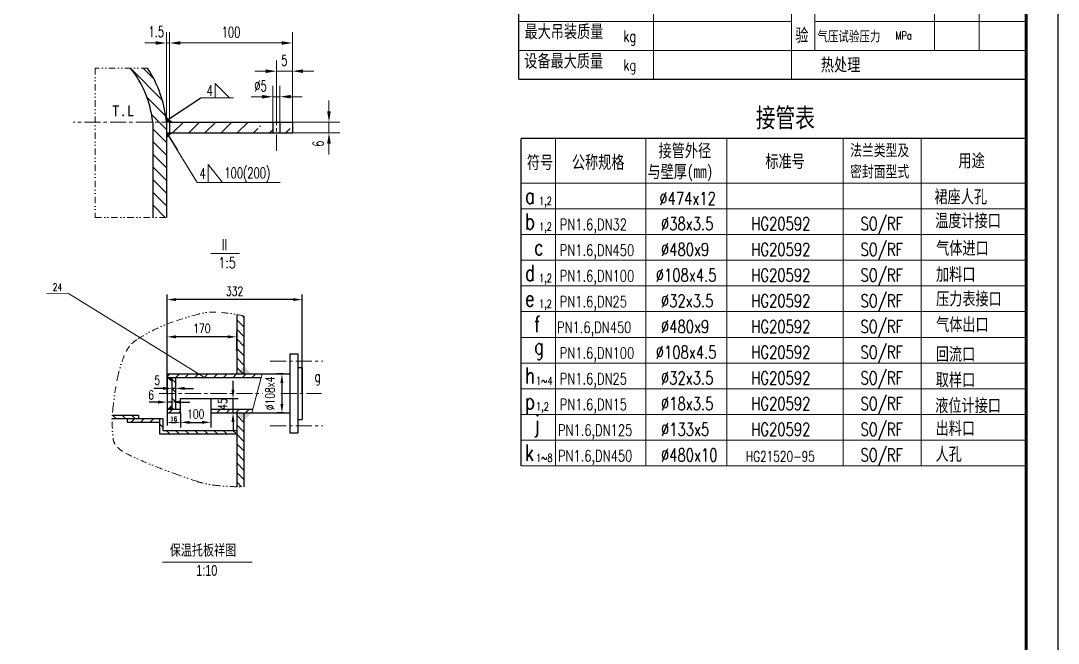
# Model space of a CAD drawing. Extents: x 3113 to 17963, y 3714 to 24739.
# Drawn here: x 9889 to 17963, y 14931 to 19776 of the extents above; entities that cross this region are included whole.
import ezdxf
from ezdxf.enums import TextEntityAlignment as Align

# ---------------------------------------------------------------- set-up
doc = ezdxf.new("R2010")
doc.units = 0
doc.header["$LTSCALE"] = 100
doc.header["$MEASUREMENT"] = 0
doc.linetypes.add('CENTER', pattern=[2, 1.25, -0.25, 0.25, -0.25])
doc.linetypes.add('DIVIDE', pattern=[1.25, 0.5, -0.25, 0, -0.25, 0, -0.25])
doc.layers.get('0').update_dxf_attribs({"linetype": 'CONTINUOUS', "lineweight": 25})
doc.layers.get('DEFPOINTS').update_dxf_attribs({"linetype": 'CONTINUOUS', "lineweight": 25})
for name, color, linetype, lineweight in [('1', 2, 'CENTER', 9), ('3', 4, 'DIVIDE', 9), ('3_中心线_', 2, 'CENTER', 9), ('5', 1, 'CONTINUOUS', 9), ('dim', 1, 'CONTINUOUS', 9), ('LAYER3', 4, 'DIVIDE', 9), ('text', 2, 'CONTINUOUS', 13)]:
    doc.layers.add(name, color=color, linetype=linetype, lineweight=lineweight)
doc.styles.add('COMPLEX', font='romanc', dxfattribs={"width": 0.75, "bigfont": 'HZTXT'})
doc.styles.add('ROMANS', font='romans', dxfattribs={"width": 0.75})
doc.styles.add('ST3', font='', dxfattribs={"height": 3})
doc.styles.get("Standard").update_dxf_attribs({"font": 'txt', "width": 0.75, "bigfont": 'hztxt'})
doc.styles.add('SZ3', font='complex', dxfattribs={"width": 0.67, "height": 3, "bigfont": 'hztxt'})
doc.styles.add('样式 1', font='', dxfattribs={"width": 0.75, "height": 250})
doc.styles.add('样式 2', font='', dxfattribs={"width": 0.75, "height": 100})
doc.styles.get('ST3').set_extended_font_data('SimSun')
doc.styles.get('样式 1').set_extended_font_data('SimSun')
doc.styles.get('样式 2').set_extended_font_data('SimSun')
doc.dimstyles.get("Standard").update_dxf_attribs({"dimtxt": 0.18, "dimasz": 0.18, "dimexe": 0.18, "dimexo": 0.0625, "dimgap": 0.09, "dimtad": 0, "dimtih": 1, "dimtoh": 1, "dimdec": 4, "dimzin": 0, "dimdsep": 46, "dimtxsty": 'Standard', "dimcen": 0.09, "dimadec": 0, "dimazin": 0, "dimtfac": 1, "dimtdec": 4, "dimtofl": 0, "dimtmove": 0, "dimatfit": 3, "dimfxl": 0, "dimtolj": 1, "dimtzin": 0, "dimarcsym": 0})
pattern_1 = [(135, (-9677.254, 33126.63), (-37.12311, -37.12311), [])]
pattern_2 = [(45, (-9677.254, 33126.63), (-37.12311, 37.12311), [])]

# ---------------------------------------------------------------- blocks, each defined once
blk = doc.blocks.new('*D74')
at = {"layer": '5', "color": 0, "lineweight": -2}
for p, q in [((11027, 17026.6), (11027, 17355.8)), ((11499.4, 17315.8), (11097, 17315.8)), ((11569.4, 17207.8), (11569.4, 17355.8))]:
    blk.add_line(p, q, dxfattribs=at)
at = {"layer": '5', "color": 0}
for points in [[(11097, 17327.4), (11097, 17304.1), (11027, 17315.8)], [(11499.4, 17327.4), (11499.4, 17304.1), (11569.4, 17315.8)]]:
    blk.add_solid(points, dxfattribs=at)
at = {"layer": 'DEFPOINTS', "color": 0}
for p in [(11027, 17315.8), (11569.4, 17207.8), (11027, 17026.6)]:
    blk.add_point(p, dxfattribs=at)
at = {"layer": '5', "color": 0, "insert": (11298.2, 17380.8), "char_height": 70, "attachment_point": 5, "style": 'ROMANS'}
blk.add_mtext('\\A1;170', dxfattribs=at)
blk = doc.blocks.new('*D75')
at = {"layer": '5', "color": 0, "lineweight": -2}
for p, q in [((11027, 16875.4), (11027, 17645.8)), ((12009, 17605.8), (11097, 17605.8)), ((12079, 16875.4), (12079, 17645.8))]:
    blk.add_line(p, q, dxfattribs=at)
at = {"layer": '5', "color": 0}
for points in [[(11097, 17617.4), (11097, 17594.1), (11027, 17605.8)], [(12009, 17617.4), (12009, 17594.1), (12079, 17605.8)]]:
    blk.add_solid(points, dxfattribs=at)
at = {"layer": 'DEFPOINTS', "color": 0}
for p in [(11027, 17605.8), (11027, 16875.4), (12079, 16875.4)]:
    blk.add_point(p, dxfattribs=at)
at = {"layer": '5', "color": 0, "insert": (11553, 17670.8), "char_height": 70, "attachment_point": 5, "style": 'ROMANS'}
blk.add_mtext('\\A1;332', dxfattribs=at)
blk = doc.blocks.new('*D76')
at = {"layer": '5', "color": 0, "lineweight": -2}
for p, q in [((10995.4, 16914.4), (10925.4, 16914.4)), ((11065.4, 16919.7), (11065.4, 16874.4)), ((11093.4, 16914.4), (11065.4, 16914.4)), ((11093.4, 16919.7), (11093.4, 16874.4)), ((11163.4, 16914.4), (11233.4, 16914.4))]:
    blk.add_line(p, q, dxfattribs=at)
at = {"layer": '5', "color": 0}
for points in [[(10995.4, 16926), (10995.4, 16902.7), (11065.4, 16914.4)], [(11163.4, 16926), (11163.4, 16902.7), (11093.4, 16914.4)]]:
    blk.add_solid(points, dxfattribs=at)
at = {"layer": 'DEFPOINTS', "color": 0}
for p in [(11065.4, 16919.7), (11065.4, 16914.4), (11093.4, 16919.7)]:
    blk.add_point(p, dxfattribs=at)
at = {"layer": '5', "color": 0, "insert": (10951, 16978.1), "char_height": 70, "attachment_point": 5, "style": 'ROMANS'}
blk.add_mtext('\\A1;5', dxfattribs=at)
blk = doc.blocks.new('*D77')
at = {"layer": '5', "color": 0, "lineweight": -2}
for p, q in [((10957, 16808), (10887, 16808)), ((11027, 16816.9), (11027, 16768)), ((11065.4, 16808), (11027, 16808)), ((11065.4, 16816.9), (11065.4, 16768)), ((11135.4, 16808), (11205.4, 16808))]:
    blk.add_line(p, q, dxfattribs=at)
at = {"layer": '5', "color": 0}
for points in [[(10957, 16819.7), (10957, 16796.3), (11027, 16808)], [(11135.4, 16819.7), (11135.4, 16796.3), (11065.4, 16808)]]:
    blk.add_solid(points, dxfattribs=at)
at = {"layer": 'DEFPOINTS', "color": 0}
for p in [(11027, 16816.9), (11027, 16808), (11065.4, 16816.9)]:
    blk.add_point(p, dxfattribs=at)
at = {"layer": '5', "color": 0, "insert": (10903, 16863.8), "char_height": 70, "attachment_point": 5, "style": 'ROMANS'}
blk.add_mtext('\\A1;6', dxfattribs=at)
blk = doc.blocks.new('*D78')
at = {"layer": '5', "color": 0, "lineweight": -2}
for p, q in [((11132.5, 16724.2), (11132.5, 16610.2)), ((11367.9, 16724.2), (11367.9, 16610.2)), ((11202.5, 16650.2), (11297.9, 16650.2))]:
    blk.add_line(p, q, dxfattribs=at)
at = {"layer": '5', "color": 0}
for points in [[(11202.5, 16661.9), (11202.5, 16638.5), (11132.5, 16650.2)], [(11297.9, 16661.9), (11297.9, 16638.5), (11367.9, 16650.2)]]:
    blk.add_solid(points, dxfattribs=at)
at = {"layer": 'DEFPOINTS', "color": 0}
for p in [(11132.5, 16724.2), (11367.9, 16724.2), (11367.9, 16650.2)]:
    blk.add_point(p, dxfattribs=at)
at = {"layer": '5', "color": 0, "insert": (11250.2, 16715.2), "char_height": 70, "attachment_point": 5, "style": 'ROMANS'}
blk.add_mtext('\\A1;100', dxfattribs=at)
blk = doc.blocks.new('*D79')
at = {"layer": '5', "color": 0, "lineweight": -2}
for p, q in [((11540.5, 16904.6), (11540.5, 16974.6)), ((11367.9, 16834.6), (11580.5, 16834.6)), ((11540.5, 16724.2), (11540.5, 16834.6)), ((11443.7, 16724.2), (11580.5, 16724.2)), ((11540.5, 16654.2), (11540.5, 16584.2))]:
    blk.add_line(p, q, dxfattribs=at)
at = {"layer": '5', "color": 0}
for points in [[(11528.9, 16904.6), (11552.2, 16904.6), (11540.5, 16834.6)], [(11528.9, 16654.2), (11552.2, 16654.2), (11540.5, 16724.2)]]:
    blk.add_solid(points, dxfattribs=at)
at = {"layer": 'DEFPOINTS', "color": 0}
for p in [(11367.9, 16834.6), (11540.5, 16834.6), (11443.7, 16724.2)]:
    blk.add_point(p, dxfattribs=at)
at = {"layer": '5', "color": 0, "insert": (11459.3, 16792.5), "char_height": 70, "attachment_point": 5, "rotation": 90, "style": 'ROMANS'}
blk.add_mtext('\\A1;45', dxfattribs=at)
blk = doc.blocks.new('*D80')
at = {"layer": '5', "color": 0, "lineweight": -2}
for p, q in [((11936, 17026.6), (11881, 17026.6)), ((11921, 16956.6), (11921, 16794.2)), ((11936, 16724.2), (11881, 16724.2))]:
    blk.add_line(p, q, dxfattribs=at)
at = {"layer": '5', "color": 0}
for points in [[(11909.3, 16956.6), (11932.7, 16956.6), (11921, 17026.6)], [(11909.3, 16794.2), (11932.7, 16794.2), (11921, 16724.2)]]:
    blk.add_solid(points, dxfattribs=at)
at = {"layer": 'DEFPOINTS', "color": 0}
for p in [(11936, 17026.6), (11921, 16724.2), (11936, 16724.2)]:
    blk.add_point(p, dxfattribs=at)
at = {"layer": '5', "color": 0, "insert": (11828.1, 16875.4), "char_height": 70, "attachment_point": 5, "rotation": 90, "style": 'ROMANS'}
blk.add_mtext('\\A1;%%c108x4', dxfattribs=at)
blk = doc.blocks.new('*D122')
at = {"layer": 'DEFPOINTS', "color": 0}
for p in [(11027, 16724.2), (11132.6, 16724.2), (11132.6, 16649.4)]:
    blk.add_point(p, dxfattribs=at)
at = {"layer": 'dim', "color": 0, "lineweight": -2}
for p, q in [((11027, 16724.2), (11027, 16624.4)), ((11132.6, 16724.2), (11132.6, 16624.4)), ((11067, 16649.4), (11092.6, 16649.4))]:
    blk.add_line(p, q, dxfattribs=at)
at = {"layer": 'dim', "color": 0}
for points in [[(11067, 16656), (11067, 16642.7), (11027, 16649.4)], [(11092.6, 16656), (11092.6, 16642.7), (11132.6, 16649.4)]]:
    blk.add_solid(points, dxfattribs=at)
at = {"layer": 'dim', "color": 0, "insert": (11079.8, 16676.9), "char_height": 35, "attachment_point": 5, "style": 'ROMANS'}
blk.add_mtext('\\A1;16', dxfattribs=at)

msp = doc.modelspace()

# ---------------------------------------------------------------- hatches: boundary and pattern name
at = {"layer": '5'}
h = msp.add_hatch(dxfattribs=at)
h.set_pattern_fill('ANSI31', color=256, scale=560, angle=90, style=0)
h.set_pattern_definition([(135, (-19318.38, -30.484), (-49.49747, -49.49747), [])])
h.paths.add_polyline_path([(10874.9, 19407.5), (10743.5, 19407.5, -0.143311), (10915.8, 18986.9), (11022.2, 18986.9), (11022.2, 18991.9, 0.122201)])
h.paths.add_polyline_path([(11022.2, 18986.9), (10915.8, 18986.9), (10915.8, 18245.5), (11022.2, 18245.5)])
h = msp.add_hatch(dxfattribs=at)
h.set_pattern_fill('ANSI37', color=256, scale=28, style=0)
h.set_pattern_definition([(45, (-19318.3767, 461.5086), (-2.47487373, 2.47487373), []), (135, (-19318.3767, 461.5086), (-2.47487373, -2.47487373), [])])
h.paths.add_polyline_path([(11047.4, 19000.8), (11022.2, 19022.1), (11022.2, 18986.9), (11047.4, 18986.9)])
h.paths.add_polyline_path([(11047.4, 19000.8), (11047.4, 18986.9), (11063.9, 18986.9)])
h = msp.add_hatch(dxfattribs=at)
h.set_pattern_fill('ANSI37', color=256, scale=28, style=0)
h.set_pattern_definition([(315, (-19318.3767, 37428.257), (-2.47487373, -2.47487373), []), (225, (-19318.3767, 37428.257), (-2.47487373, 2.47487373), [])])
h.paths.add_polyline_path([(11047.4, 18888.9), (11022.2, 18867.6), (11022.2, 18902.9), (11047.4, 18902.9)])
h.paths.add_polyline_path([(11047.4, 18888.9), (11047.4, 18902.9), (11063.9, 18902.9)])
h = msp.add_hatch(dxfattribs=at)
h.set_pattern_fill('ANSI31', color=256, scale=420, angle=90, style=0)
h.set_pattern_definition(pattern_1)
h.paths.add_polyline_path([(11569.4, 17026.6), (11625.4, 17026.6), (11625.4, 17477.7, 0.012495), (11569.4, 17489.5)])
h = msp.add_hatch(dxfattribs=at)
h.set_pattern_fill('ANSI31', color=256, scale=420, style=0)
h.set_pattern_definition(pattern_2)
h.paths.add_polyline_path([(11768.1, 17026.6), (11027, 17026.6), (11027, 16998.6), (11760.5, 16998.6)])
h.paths.add_polyline_path([(11694.1, 16752.2), (11367.9, 16752.2), (11367.9, 16724.2), (11686.5, 16724.2)])
h.paths.add_polyline_path([(11132.5, 16752.2), (11027, 16752.2), (11027, 16724.2), (11132.5, 16724.2)])
h = msp.add_hatch(dxfattribs=at)
h.set_pattern_fill('ANSI31', color=256, scale=420, angle=90, style=0)
h.set_pattern_definition(pattern_1)
h.paths.add_polyline_path([(11093.4, 16998.6), (11065.4, 16998.6), (11065.4, 16875.4), (11093.4, 16875.4)])
h.paths.add_polyline_path([(11093.4, 16875.4), (11065.4, 16875.4), (11065.4, 16752.2), (11093.4, 16752.2)])
h = msp.add_hatch(dxfattribs=at)
h.set_pattern_fill('ANSI31', color=256, scale=420, angle=90, style=0)
h.set_pattern_definition(pattern_1)
h.paths.add_polyline_path([(11569.4, 16149.1, 0.00722), (11625.4, 16148.5), (11625.4, 16724.2), (11569.4, 16724.2)])
h = msp.add_hatch(dxfattribs=at)
h.set_pattern_fill('ANSI31', color=256, scale=420, angle=90, style=0)
h.set_pattern_definition(pattern_1)
h.paths.add_polyline_path([(10805.5, 16707.4), (10602.2, 16707.4, 0.006178), (10601.1, 16679.4), (10805.5, 16679.4)])
h = msp.add_hatch(dxfattribs=at)
h.set_pattern_fill('ANSI31', color=256, scale=420, style=0)
h.set_pattern_definition(pattern_2)
h.paths.add_polyline_path([(10967.3, 16651.4), (10967.3, 16679.4), (10717.1, 16679.4), (10717.1, 16651.4)])
h = msp.add_hatch(dxfattribs=at)
h.set_pattern_fill('ANSI31', color=256, scale=420, angle=90, style=0)
h.set_pattern_definition(pattern_1)
h.paths.add_polyline_path([(11569.4, 16559.6), (11569.4, 16587.6), (10995.3, 16587.6), (10995.3, 16679.4), (10967.3, 16679.4), (10967.3, 16559.6)])

# ---------------------------------------------------------------- linework, layer by layer
for p, q in [((10915.8, 18986.9), (10915.8, 18245.5)), ((11022.2, 18986.9), (11022.2, 18245.5)), ((11047.4, 18986.9), (12002.2, 18986.9)), ((11047.4, 18986.9), (11047.4, 18902.9)), ((11850, 18986.9), (11850, 18902.9)), ((11906, 18986.9), (11906, 18902.9)), ((12002.2, 18986.9), (12002.2, 18902.9)), ((11047.4, 18902.9), (12002.2, 18902.9)), ((17712.7, 18861.7), (17712.7, 16511.7)), ((11569.4, 17489.5), (11569.4, 17026.6)), ((11625.4, 17477.7), (11625.4, 17026.6)), ((11983.8, 17183.4), (11983.8, 16567.4)), ((11983.8, 17183.4), (12045.4, 17183.4)), ((12045.4, 17183.4), (12045.4, 16567.4)), ((12045.4, 17077.2), (12079, 17077.2)), ((12079, 17077.2), (12079, 16673.5)), ((11027, 17026.6), (11983.8, 17026.6)), ((11027, 17026.6), (11027, 16724.2)), ((11027, 16998.6), (11760.5, 16998.6)), ((11065.4, 16998.6), (11065.4, 16752.2)), ((11093.4, 16998.6), (11093.4, 16752.2)), ((11132.5, 16834.6), (11367.9, 16834.6)), ((11132.5, 16724.2), (11132.5, 16834.6)), ((11367.9, 16834.6), (11367.9, 16724.2)), ((11027, 16752.2), (11132.5, 16752.2)), ((11027, 16724.2), (11132.5, 16724.2)), ((11367.9, 16752.2), (11694.1, 16752.2)), ((11367.9, 16724.2), (11983.8, 16724.2)), ((11569.4, 16724.2), (11569.4, 16148.5)), ((11625.4, 16724.2), (11625.4, 16148.5)), ((10601.1, 16679.4), (10995.3, 16679.4)), ((10602.2, 16707.4), (10805.5, 16707.4)), ((10717.1, 16679.4), (10717.1, 16651.4)), ((10717.1, 16651.4), (10967.3, 16651.4)), ((10805.5, 16707.4), (10805.5, 16679.4)), ((10967.3, 16679.4), (10967.3, 16559.6)), ((10995.3, 16679.4), (10995.3, 16587.6)), ((12045.4, 16673.5), (12079, 16673.5)), ((10967.3, 16559.6), (11569.4, 16559.6)), ((10995.3, 16587.6), (11569.4, 16587.6)), ((11983.8, 16567.4), (12045.4, 16567.4))]:
    msp.add_line(p, q)
at = {"color": 14}
msp.add_lwpolyline([(3112.7, 24739), (3112.7, 3714), (17962.7, 3714), (17962.7, 24739)], close=True, dxfattribs=at)
at = {"color": 14, "const_width": 22.5}
msp.add_lwpolyline([(3737.7, 24489), (3737.7, 3964), (17712.7, 3964), (17712.7, 24489)], close=True, dxfattribs=at)
for radius, start, end in [(809.2, 5.96253, 38.58478), (915.6, 5.26756, 33.4492)]:
    msp.add_arc((10110.9, 18902.8), radius, start, end)
at = {"layer": '1'}
for p, q in [((11063.9, 18986.9), (11022.2, 19022.1)), ((11063.9, 18902.9), (11022.2, 18867.6)), ((11828.9, 17127.4), (12238.4, 17127.4)), ((10966.6, 16875.4), (11769.6, 16875.4)), ((11912.6, 16875.4), (12230.3, 16875.4)), ((11828.9, 16623.4), (12238.4, 16623.4))]:
    msp.add_line(p, q, dxfattribs=at)
at = {"layer": '3'}
for p, q in [((11047.4, 18986.9), (11022.2, 18986.9)), ((11698.9, 18902.9), (11782.9, 18986.9)), ((11047.4, 18902.9), (11022.2, 18902.9)), ((11047.4, 18902.9), (11022.2, 18902.9)), ((11824.7, 18902.9), (11850, 18928.2)), ((11950.4, 18902.9), (12002.2, 18954.7))]:
    msp.add_line(p, q, dxfattribs=at)
at = {"layer": '3_中心线_'}
for p, q in [((11878, 19089.4), (11878, 18757.8)), ((11108.5, 18986.9), (10296.8, 18986.9))]:
    msp.add_line(p, q, dxfattribs=at)
at = {"layer": '5'}
for p, q in [((10260.2, 17653.7), (11317.8, 16998.6)), ((10991.1, 15561.7), (11688.9, 15561.7))]:
    msp.add_line(p, q, dxfattribs=at)
msp.add_lwpolyline([(11768.1, 17026.6), (11686.5, 16724.2)], dxfattribs=at)
for points in [[(11683.3, 17026.6), (11625.4, 17088.1), (11569.4, 17026.6)], [(11027, 16998.6), (11065.4, 16998.6), (11065.4, 16962.7)], [(11027, 16752.2), (11065.4, 16752.2), (11065.4, 16788)], [(11683.3, 16724.2), (11625.4, 16662.6), (11569.4, 16724.2)]]:
    msp.add_solid(points, dxfattribs=at)
at = {"layer": 'dim'}
for p, q in [((11022.2, 18986.9), (11022.2, 19686.9)), ((11047.4, 18986.9), (11047.4, 19686.9)), ((12002.2, 18986.9), (12002.2, 19686.9)), ((10938.2, 19602.9), (10854.2, 19602.9)), ((11047.4, 19602.9), (11022.2, 19602.9)), ((11047.4, 19602.9), (11022.2, 19602.9)), ((11918.2, 19602.9), (11131.4, 19602.9)), ((11131.4, 19602.9), (11215.4, 19602.9)), ((11878, 19089.4), (11878, 19467.4)), ((12002.2, 19124.2), (12002.2, 19467.4)), ((11794, 19383.4), (11710, 19383.4)), ((11878, 19383.4), (12002.2, 19383.4)), ((12086.2, 19383.4), (12170.2, 19383.4)), ((11402, 19288.8), (11514, 19176.8)), ((11402, 19176.8), (11402, 19288.8)), ((11850, 18986.9), (11850, 19268.5)), ((11906, 18986.9), (11906, 19268.5)), ((11038, 19008.8), (11290, 19176.8)), ((11290, 19176.8), (11543.3, 19176.8)), ((11766, 19184.5), (11682, 19184.5)), ((11850, 19184.5), (11906, 19184.5)), ((11990, 19184.5), (12078, 19184.5)), ((12287.3, 19070.9), (12287.3, 19154.9)), ((11070.3, 18902.9), (11154.3, 18986.9)), ((11196, 18902.9), (11280, 18986.9)), ((11321.8, 18902.9), (11405.8, 18986.9)), ((11447.5, 18902.9), (11531.5, 18986.9)), ((11573.2, 18902.9), (11657.2, 18986.9)), ((12002.2, 18986.9), (12371.3, 18986.9)), ((12287.3, 18902.9), (12287.3, 18986.9)), ((12002.2, 18902.9), (12371.3, 18902.9)), ((11038.5, 18881.4), (11262.5, 18517.4)), ((12287.3, 18818.9), (12287.3, 18734.9)), ((11346.5, 18657.4), (11458.5, 18517.4)), ((11346.5, 18517.4), (11346.5, 18657.4)), ((11262.5, 18517.4), (11906.5, 18517.4)), ((11368.6, 17964.2), (11589.7, 17964.2))]:
    msp.add_line(p, q, dxfattribs=at)
for points in [[(10938.2, 19616.9), (10938.2, 19588.9), (11022.2, 19602.9)], [(11131.4, 19616.9), (11131.4, 19588.9), (11047.4, 19602.9)], [(11131.4, 19616.9), (11131.4, 19588.9), (11047.4, 19602.9)], [(11918.2, 19616.9), (11918.2, 19588.9), (12002.2, 19602.9)], [(11794, 19397.4), (11794, 19369.4), (11878, 19383.4)], [(12086.2, 19397.4), (12086.2, 19369.4), (12002.2, 19383.4)], [(11766, 19198.5), (11766, 19170.5), (11850, 19184.5)], [(11990, 19198.5), (11990, 19170.5), (11906, 19184.5)], [(12273.3, 19070.9), (12301.3, 19070.9), (12287.3, 18986.9)], [(12273.3, 18818.9), (12301.3, 18818.9), (12287.3, 18902.9)]]:
    msp.add_solid(points, dxfattribs=at)
at = {"layer": 'LAYER3'}
for p, q in [((10467.3, 19407.5), (10467.3, 18245.5)), ((10874.9, 19407.5), (10467.3, 19407.5)), ((10467.3, 18245.5), (11022.2, 18245.5))]:
    msp.add_line(p, q, dxfattribs=at)
msp.add_lwpolyline([(11625.4, 17477.7, 0.048102), (11407.6, 17507.6, 0.076215), (11269.3, 17492, 0.016647), (11074.2, 17432.2, 0.026619), (10955.9, 17384.4, 0.033698), (10791.1, 17293.4, 0.084656), (10735.5, 17242.5, 0.07015), (10693.9, 17170, 0.037781), (10647.3, 17022.4, 0.017757), (10629.1, 16929.8, 0.01093), (10608.2, 16777.9, 0.055283), (10607, 16527.8, 0.175384), (10642.4, 16455, 0.076989), (10707.6, 16408.8, 0.023442), (10946.1, 16303.4, 0.0062), (11092.8, 16248.6, 0.005505), (11259.5, 16190.9, 0.051906), (11392.1, 16161.4, 0.030144), (11625.4, 16148.5)], format="xyb", dxfattribs=at)
at = {"layer": 'text'}
for p, q in [((15887.7, 24264), (15887.7, 19319.8)), ((14813.4, 24039), (14813.4, 19319.8)), ((16067.3, 22914), (16067.3, 19544.8)), ((16998.6, 21789), (16998.6, 19544.8)), ((17348.4, 20889), (17348.4, 19544.8)), ((13762.7, 19769.8), (15887.7, 19769.8)), ((16067.3, 19769.8), (17712.7, 19769.8)), ((13762.7, 19544.8), (17712.7, 19544.8)), ((16067.3, 19319.8), (17712.7, 19319.8)), ((13781.1, 18511.7), (17712.7, 18511.7)), ((13781.1, 18311.7), (17712.7, 18311.7)), ((13781.1, 18111.7), (17712.7, 18111.7)), ((13781.1, 17911.7), (17712.7, 17911.7)), ((13781.1, 17711.7), (17712.7, 17711.7)), ((13781.1, 17511.7), (17712.7, 17511.7)), ((13781.1, 17311.7), (17712.7, 17311.7)), ((13781.1, 17111.7), (17712.7, 17111.7)), ((13781.1, 16911.7), (17712.7, 16911.7)), ((13781.1, 16711.7), (17712.7, 16711.7)), ((13781.1, 16511.7), (17712.7, 16511.7))]:
    msp.add_line(p, q, dxfattribs=at)
for points, const_width in [([(13762.7, 24489), (13762.7, 19319.8)], 10), ([(13762.7, 19319.8), (17712.7, 19319.8)], 10), ([(13781.1, 18861.7), (13781.1, 16311.7)], 10), ([(13781.1, 18861.7), (17712.7, 18861.7)], 10), ([(10087.4, 17653.7), (10260.2, 17653.7)], 5.6), ([(13781.1, 16311.7), (17712.7, 16311.7)], 10)]:
    msp.add_lwpolyline(points, dxfattribs=dict(at, const_width=const_width))
for points in [[(14050.9, 18861.7), (14050.9, 16311.7)], [(14753.6, 18861.7), (14753.6, 16311.7)], [(15384.1, 18861.7), (15384.1, 16311.7)], [(16287.8, 18861.7), (16287.8, 16311.7)], [(16895.3, 18861.7), (16895.3, 16311.7)]]:
    msp.add_lwpolyline(points, dxfattribs=at)

# ---------------------------------------------------------------- texts
at = {"layer": '5', "insert": (12173.4, 17050.7), "char_height": 84, "width": 347.7, "attachment_point": 1, "style": 'ROMANS'}
msp.add_mtext('g', dxfattribs=at)
at = {"layer": '5', "color": 2, "linetype": 'Continuous', "insert": (11049, 15698.1), "char_height": 84, "width": 1135.584, "attachment_point": 1, "style": '样式 2'}
msp.add_mtext('保温托板祥图', dxfattribs=at)
at = {"layer": '5', "insert": (11254.3, 15539.5), "char_height": 84, "width": 424.077, "attachment_point": 1}
msp.add_mtext('\\fￋￎￌ￥|b0|i0|c134|p2;1:10', dxfattribs=at)
at = {"layer": 'dim', "style": 'COMPLEX', "width": 0.75}
for s, p in [('II', (11452.5, 17990.8)), ('1:5', (11427.2, 17850.6))]:
    msp.add_text(s, height=84, dxfattribs=at).set_placement(p)
at = {"layer": 'dim', "char_height": 84, "attachment_point": 5}
for s, insert, style in [('1.5', (10943.4, 19690.6), 'SZ3'), ('100', (11524.8, 19686.9), 'SZ3'), ('\\A1;5', (11940.1, 19467.4), 'SZ3'), ('\\A1;%%C5', (11754.2, 19268.5), 'SZ3'), ('4', (11360, 19232.8), 'SZ3'), ('T.L', (10685.5, 19074.6), 'ST3'), ('4', (11304.5, 18587.4), 'SZ3'), ('100(200)', (11652.1, 18577.5), 'SZ3')]:
    msp.add_mtext(s, dxfattribs=dict(at, insert=insert, style=style))
at = {"layer": 'dim', "insert": (12203.3, 18818.9), "char_height": 84, "attachment_point": 5, "rotation": 90, "style": 'SZ3'}
msp.add_mtext('\\A1;6', dxfattribs=at)
at = {"layer": 'text', "width": 0.75}
for s, height, style, p in [('最大吊装质量 ', 100, '样式 2', (13809.1, 19642.8)), ('验', 100, '样式 2', (15916.7, 19615)), ('气压试验压力', 80, '样式 2', (16087.9, 19615.3)), ('kg', 87.5, 'ROMANS', (14577.6, 19613.1)), ('MPa', 62.5, 'ROMANS', (16694.9, 19629.7)), ('设备最大质量', 100, '样式 2', (13807.1, 19413.9)), ('kg', 87.5, 'ROMANS', (14577.6, 19388.1)), ('热处理', 100, '样式 2', (16115.6, 19384.2)), ('接管表', 150, '样式 1', (15608.8, 18946.4)), ('接管外径', 100, '样式 2', (14852, 18715)), ('法兰类型及', 90, '样式 2', (16342.7, 18723.1)), ('符号', 100, '样式 2', (13827.9, 18624.1)), ('公称规格', 100, '样式 2', (14177.8, 18625.6)), ('标准号', 100, '样式 2', (15683.5, 18632.4)), ('用途', 100, '样式 2', (17186.2, 18638)), ('与壁厚(mm)', 100, '样式 2', (14765.9, 18552.5)), ('密封面型式', 90, '样式 2', (16342.7, 18557.9)), ('a', 125, 'ROMANS', (13813.9, 18351.8)), ('%%c474x12', 100, 'ROMANS', (14858, 18343)), ('裙座人孔', 100, '样式 2', (16999.5, 18356.8)), ('1,2', 62.5, 'ROMANS', (13922, 18342.5)), ('b', 125, 'ROMANS', (13813.9, 18151.8)), ('SO/RF', 100, 'ROMANS', (16423.6, 18146)), ('温度计接口', 100, '样式 2', (17005, 18171.1)), ('1,2', 62.5, 'ROMANS', (13922, 18142.5)), ('PN1.6,DN32', 87.5, 'ROMANS', (14083.5, 18146)), ('%%c38x3.5', 100, 'ROMANS', (14870.5, 18146)), ('HG20592', 100, 'ROMANS', (15574, 18146)), ('c', 125, 'ROMANS', (13884.8, 17951.8)), ('PN1.6,DN450', 87.5, 'ROMANS', (14083.5, 17946)), ('%%c480x9', 100, 'ROMANS', (14870.5, 17946)), ('HG20592', 100, 'ROMANS', (15574, 17946)), ('SO/RF', 100, 'ROMANS', (16423.6, 17946)), ('气体进口', 100, '样式 2', (17012.1, 17956.7)), ('d', 125, 'ROMANS', (13813.9, 17751.8)), ('%%c108x4.5', 100, 'ROMANS', (14830.7, 17746)), ('HG20592', 100, 'ROMANS', (15574, 17746)), ('SO/RF', 100, 'ROMANS', (16423.6, 17746)), ('加料口', 100, '样式 2', (17011.7, 17753)), ('1,2', 62.5, 'ROMANS', (13922, 17742.5)), ('PN1.6,DN100', 87.5, 'ROMANS', (14083.5, 17746)), ('e', 125, 'ROMANS', (13813.9, 17551.8)), ('1,2', 62.5, 'ROMANS', (13922, 17542.5)), ('PN1.6,DN25', 87.5, 'ROMANS', (14083.5, 17546)), ('%%c32x3.5', 100, 'ROMANS', (14870.5, 17546)), ('HG20592', 100, 'ROMANS', (15574, 17546)), ('SO/RF', 100, 'ROMANS', (16423.6, 17546)), ('压力表接口', 100, '样式 2', (17011.7, 17562.3)), ('f', 125, 'ROMANS', (13884.8, 17351.8)), ('%%c480x9', 100, 'ROMANS', (14870.5, 17346)), ('HG20592', 100, 'ROMANS', (15574, 17346)), ('SO/RF', 100, 'ROMANS', (16423.6, 17346)), ('气体出口', 100, '样式 2', (17011.7, 17362.3)), ('PN1.6,DN450', 87.5, 'ROMANS', (14061.6, 17346)), ('g', 125, 'ROMANS', (13884.8, 17179.3)), ('PN1.6,DN100', 87.5, 'ROMANS', (14083.5, 17146)), ('%%c108x4.5', 100, 'ROMANS', (14830.7, 17146)), ('HG20592', 100, 'ROMANS', (15574, 17146)), ('SO/RF', 100, 'ROMANS', (16423.6, 17146)), ('回流口', 100, '样式 2', (17009.5, 17132.2)), ('h', 125, 'ROMANS', (13813.9, 16951.8)), ('%%c32x3.5', 100, 'ROMANS', (14870.5, 16946)), ('HG20592', 100, 'ROMANS', (15574, 16946)), ('SO/RF', 100, 'ROMANS', (16423.6, 16946)), ('取样口', 100, '样式 2', (17009.5, 16932.2)), ('1~4', 62.5, 'ROMANS', (13898.6, 16942.5)), ('PN1.6,DN25', 87.5, 'ROMANS', (14083.5, 16946)), ('p', 125, 'ROMANS', (13813.9, 16751.8)), ('1,2', 62.5, 'ROMANS', (13898.6, 16742.5)), ('PN1.6,DN15', 87.5, 'ROMANS', (14083.5, 16746)), ('%%c18x3.5', 100, 'ROMANS', (14870.5, 16746)), ('HG20592', 100, 'ROMANS', (15574, 16746)), ('SO/RF', 100, 'ROMANS', (16423.6, 16746)), ('液位计接口', 100, '样式 2', (17005.3, 16732.2)), ('j', 125, 'ROMANS', (13884.8, 16579.3)), ('PN1.6,DN125', 87.5, 'ROMANS', (14068.9, 16546)), ('%%c133x5', 100, 'ROMANS', (14870.5, 16546)), ('HG20592', 100, 'ROMANS', (15574, 16546)), ('SO/RF', 100, 'ROMANS', (16423.6, 16546)), ('出料口', 100, '样式 2', (17008, 16554.1)), ('k', 125, 'ROMANS', (13813.9, 16351.8)), ('1~8', 62.5, 'ROMANS', (13898.6, 16342.5)), ('PN1.6,DN450', 87.5, 'ROMANS', (14068.9, 16346)), ('%%c480x10', 100, 'ROMANS', (14870.5, 16346)), ('HG21520-95', 80, 'ROMANS', (15531.4, 16345)), ('SO/RF', 100, 'ROMANS', (16423.6, 16346)), ('人孔', 100, '样式 2', (17008, 16354.1))]:
    msp.add_text(s, height=height, dxfattribs=dict(at, style=style)).set_placement(p)
at = {"layer": 'text', "style": 'ROMANS', "width": 0.75}
msp.add_text('24', height=56, dxfattribs=at).set_placement((10173.8, 17702.7), align=Align.MIDDLE)

# ---------------------------------------------------------------- dimensions: what is measured, and where the dimension line sits
at = {"layer": '5'}
for base, p1, p2, text, picture, middle in [((11027, 17605.8), (12079, 16875.4), (11027, 16875.4), '332', '*D75', (11553, 17670.8)), ((11027, 17315.8), (11569.4, 17207.8), (11027, 17026.6), '170', '*D74', (11298.2, 17380.8)), ((11367.9, 16650.2), (11132.5, 16724.2), (11367.9, 16724.2), '100', '*D78', (11250.2, 16715.2))]:
    dim = msp.add_linear_dim(base=base, p1=p1, p2=p2, text=text, dimstyle='Standard', override={"dimscale": 20, "dimtxt": 3.5, "dimasz": 3.5, "dimexe": 2, "dimexo": 0, "dimgap": 1.5, "dimtad": 1, "dimtih": 0, "dimtoh": 0, "dimdec": 0, "dimtxsty": 'ROMANS', "dimtdec": 0, "dimtofl": 1, "dimtmove": 2}, dxfattribs=at)
    dim.commit()
    dim.dimension.update_dxf_attribs({"geometry": picture, "text_midpoint": middle})
for base, p1, p2, text, picture, middle in [((11921, 16724.2), (11936, 17026.6), (11936, 16724.2), '%%c108x4', '*D80', (11828.1, 16875.4)), ((11540.5, 16834.6), (11443.7, 16724.2), (11367.9, 16834.6), '45', '*D79', (11459.3, 16792.5))]:
    dim = msp.add_linear_dim(base=base, p1=p1, p2=p2, angle=90, text=text, dimstyle='Standard', override={"dimscale": 20, "dimtxt": 3.5, "dimasz": 3.5, "dimexe": 2, "dimexo": 0, "dimgap": 1.5, "dimtad": 1, "dimtih": 0, "dimtoh": 0, "dimdec": 0, "dimtxsty": 'ROMANS', "dimtdec": 0, "dimtofl": 1, "dimtmove": 2}, dxfattribs=at)
    dim.commit()
    dim.dimension.update_dxf_attribs({"geometry": picture, "text_midpoint": middle, "dimtype": 160})
for base, p1, p2, text, picture, middle in [((11065.4, 16914.4), (11093.4, 16919.7), (11065.4, 16919.7), '5', '*D76', (10951, 16978.1)), ((11027, 16808), (11065.4, 16816.9), (11027, 16816.9), '6', '*D77', (10903, 16863.8))]:
    dim = msp.add_linear_dim(base=base, p1=p1, p2=p2, text=text, dimstyle='Standard', override={"dimscale": 20, "dimtxt": 3.5, "dimasz": 3.5, "dimexe": 2, "dimexo": 0, "dimgap": 1.5, "dimtad": 1, "dimtih": 0, "dimtoh": 0, "dimdec": 0, "dimtxsty": 'ROMANS', "dimtdec": 0, "dimtofl": 1, "dimtmove": 2}, dxfattribs=at)
    dim.commit()
    dim.dimension.update_dxf_attribs({"geometry": picture, "text_midpoint": middle, "dimtype": 160})
at = {"layer": 'dim'}
dim = msp.add_linear_dim(base=(11132.6, 16649.4), p1=(11027, 16724.2), p2=(11132.6, 16724.2), text='16', dimstyle='Standard', override={"dimscale": 10, "dimtxt": 3.5, "dimasz": 4, "dimexe": 2.5, "dimexo": 0, "dimgap": 1, "dimtad": 1, "dimtih": 0, "dimtoh": 0, "dimdec": 0, "dimtxsty": 'ROMANS', "dimtdec": 0, "dimtofl": 1, "dimtmove": 2}, dxfattribs=at)
dim.commit()
dim.dimension.update_dxf_attribs({"geometry": '*D122', "text_midpoint": (11079.8, 16676.9)})

# ---------------------------------------------------------------- leaders
for points in [[(11038, 19008.9), (11290, 19176.8)], [(11038.5, 18881.4), (11107.5, 18769.4)]]:
    msp.add_leader(points, dimstyle='Standard', override={"dimscale": 10, "dimtxt": 3.5, "dimasz": 3.5, "dimexe": 2, "dimexo": 0, "dimgap": 1.5, "dimtad": 0, "dimtih": 0, "dimtoh": 0, "dimdec": 0, "dimtxsty": 'ROMANS', "dimtdec": 0, "dimtofl": 1, "dimtmove": 2}, dxfattribs=at)

doc.saveas('drawing.dxf')
